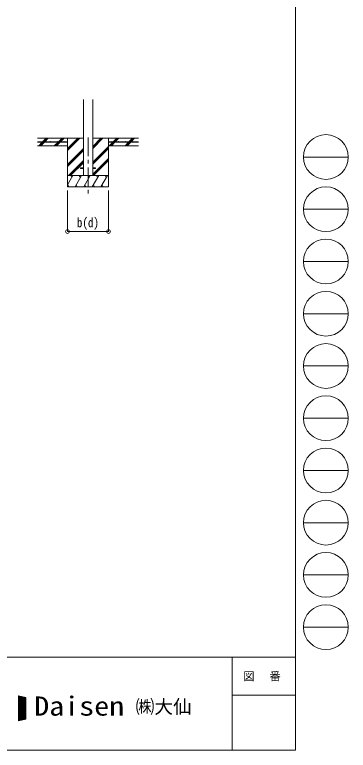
# Model space of a CAD drawing. Units: millimetres at full size, sheet at 1:50; details may follow other scales. Extents: x -14053 to 14053, y -9700 to 9700.
# Drawn here: x 9585 to 14053, y -9700 to 157 of the extents above; entities that cross this region are included whole.
import ezdxf
from ezdxf.enums import TextEntityAlignment as Align

# ---------------------------------------------------------------- set-up
doc = ezdxf.new("R2010")
doc.units = ezdxf.units.MM
doc.header["$LTSCALE"] = 50
doc.header["$PDMODE"] = 32
doc.header["$PDSIZE"] = 50
doc.linetypes.add('CHAIN1', pattern=[8, 5, -1, 1, -1])
doc.layers.add('0-E', color=7, linetype='Continuous', lineweight=9)
doc.layers.add('F-0', color=7, linetype='Continuous', lineweight=9)
doc.styles.add('ＭＳ ゴシック', font='')
doc.styles.get('ＭＳ ゴシック').set_extended_font_data('MS Gothic')

msp = doc.modelspace()

# ---------------------------------------------------------------- linework, layer by layer
at = {"layer": '0-E', "color": 4}
for p, q in [((10504.85, -979.8), (10504.85, -1997.89)), ((10629.85, -979.8), (10629.85, -1997.89)), ((10467.35, -1893.39), (10467.35, -1902.39)), ((10467.35, -1893.39), (10504.85, -1893.39)), ((10467.35, -1902.39), (10504.85, -1902.39)), ((10629.85, -1893.39), (10667.35, -1893.39)), ((10629.85, -1902.39), (10667.35, -1902.39)), ((10667.35, -1893.39), (10667.35, -1902.39))]:
    msp.add_line(p, q, dxfattribs=at)
at = {"layer": '0-E'}
for p, q in [((10504.85, -1497.89), (9892.35, -1497.89)), ((9906.68, -1597.89), (9954.18, -1550.39)), ((9920.83, -1597.89), (9968.33, -1550.39)), ((9934.97, -1597.89), (9982.47, -1550.39)), ((9959.18, -1545.39), (10006.69, -1497.89)), ((9978.18, -1540.53), (10020.83, -1497.89)), ((9987.47, -1545.39), (10034.97, -1497.89)), ((10120.22, -1596.49), (10166.32, -1550.39)), ((10132.96, -1597.89), (10180.46, -1550.39)), ((10147.1, -1597.89), (10194.6, -1550.39)), ((10171.32, -1545.39), (10218.82, -1497.89)), ((10185.46, -1545.39), (10232.96, -1497.89)), ((10199.6, -1545.39), (10247.1, -1497.89)), ((10292.35, -1497.89), (10292.35, -2147.89)), ((10292.35, -1664.77), (10459.23, -1497.89)), ((10292.35, -1650.63), (10445.09, -1497.89)), ((10292.35, -1636.49), (10430.95, -1497.89)), ((10629.85, -1635.64), (10767.6, -1497.89)), ((10629.85, -1621.5), (10753.46, -1497.89)), ((10629.85, -1607.36), (10739.32, -1497.89)), ((10629.85, -1497.89), (11242.35, -1497.89)), ((10842.35, -1497.89), (10842.35, -2147.89)), ((10851.45, -1597.89), (10898.95, -1550.39)), ((10865.59, -1597.89), (10913.09, -1550.39)), ((10879.73, -1597.89), (10927.23, -1550.39)), ((10903.95, -1545.39), (10951.45, -1497.89)), ((10918.09, -1545.39), (10965.59, -1497.89)), ((10932.23, -1545.39), (10979.73, -1497.89)), ((11063.58, -1597.89), (11111.08, -1550.39)), ((11077.72, -1597.89), (11125.22, -1550.39)), ((11091.87, -1597.89), (11139.37, -1550.39)), ((11116.08, -1545.39), (11163.58, -1497.89)), ((11130.22, -1545.39), (11177.72, -1497.89)), ((11144.37, -1545.39), (11191.87, -1497.89)), ((10292.35, -1597.89), (9892.35, -1597.89)), ((10292.35, -1848.62), (10504.85, -1636.12)), ((10292.35, -1862.76), (10504.85, -1650.26)), ((10292.35, -1876.9), (10504.85, -1664.4)), ((10629.85, -1819.49), (10842.35, -1606.99)), ((10629.85, -1833.63), (10842.35, -1621.13)), ((10629.85, -1847.77), (10842.35, -1635.27)), ((10842.35, -1597.89), (11242.35, -1597.89)), ((10629.85, -1981.62), (10842.35, -1769.12)), ((10305.21, -1997.89), (10504.85, -1798.25)), ((10319.35, -1997.89), (10504.85, -1812.39)), ((10333.5, -1997.89), (10504.85, -1826.54)), ((10629.85, -1995.76), (10842.35, -1783.26)), ((10641.86, -1997.89), (10842.35, -1797.4)), ((10842.35, -1997.89), (10292.35, -1997.89)), ((10292.35, -2123.34), (10364.78, -1997.89)), ((10349.78, -2023.87), (10334.78, -1997.89)), ((10393.65, -2147.89), (10480.25, -1997.89)), ((10465.25, -2023.87), (10450.25, -1997.89)), ((10509.12, -2147.89), (10595.72, -1997.89)), ((10580.72, -2023.87), (10565.72, -1997.89)), ((10624.59, -2147.89), (10711.19, -1997.89)), ((10696.19, -2023.87), (10681.19, -1997.89)), ((10740.06, -2147.89), (10826.66, -1997.89)), ((10811.66, -2023.87), (10796.66, -1997.89)), ((10292.35, -2147.89), (10842.35, -2147.89)), ((10293.18, -2121.91), (10308.18, -2147.89)), ((10408.65, -2121.91), (10423.65, -2147.89)), ((10524.12, -2121.91), (10539.12, -2147.89)), ((10639.59, -2121.91), (10654.59, -2147.89)), ((10755.06, -2121.91), (10770.06, -2147.89))]:
    msp.add_line(p, q, dxfattribs=at)
at = {"layer": '0-E', "color": 3}
for p, q in [((10292.35, -1545.39), (9892.35, -1545.39)), ((10292.35, -1550.39), (9892.35, -1550.39)), ((9973.33, -1545.39), (9974.99, -1543.72)), ((10292.35, -1545.39), (10292.35, -1550.39)), ((10842.35, -1545.39), (11242.35, -1545.39)), ((10842.35, -1545.39), (10842.35, -1550.39)), ((10842.35, -1550.39), (11242.35, -1550.39))]:
    msp.add_line(p, q, dxfattribs=at)
at = {"layer": '0-E', "linetype": 'CHAIN1'}
msp.add_line((10567.35, -1488.68), (10567.35, -2247.89), dxfattribs=at)
at = {"layer": '0-E', "color": 6}
for p, q in [((10292.35, -2747.89), (10292.35, -2197.89)), ((10842.35, -2747.89), (10842.35, -2197.89)), ((10292.35, -2747.89), (10842.35, -2747.89))]:
    msp.add_line(p, q, dxfattribs=at)
at = {"layer": '0-E', "color": 3}
for centre in [(9977.35, -1542.89), (10067.35, -1542.89), (10157.35, -1542.89), (10247.35, -1542.89), (10887.35, -1542.89), (10977.35, -1542.89), (11067.35, -1542.89), (11157.35, -1542.89)]:
    msp.add_circle(centre, 2.5, dxfattribs=at)
at = {"layer": '0-E', "color": 6}
for p in [(10292.35, -2747.89), (10842.35, -2747.89)]:
    msp.add_point(p, dxfattribs=at)
at = {"layer": 'F-0', "color": 5, "lineweight": 5}
for p, q in [((13346.57, 9700), (13346.57, -9700)), ((-14053.43, -8450), (13346.57, -8450)), ((12496.57, -8450), (12496.57, -9700)), ((12496.57, -8962.5), (13346.57, -8962.5)), ((-14053.43, -9700), (13346.57, -9700))]:
    msp.add_line(p, q, dxfattribs=at)
at = {"layer": 'F-0', "color": 4}
for p, q in [((13453.43, -1750), (14053.43, -1750)), ((13453.43, -2450), (14053.43, -2450)), ((13453.43, -3150), (14053.43, -3150)), ((13453.43, -3850), (14053.43, -3850)), ((13453.43, -4550), (14053.43, -4550)), ((13453.43, -5250), (14053.43, -5250)), ((13453.43, -5950), (14053.43, -5950)), ((13453.43, -6650), (14053.43, -6650)), ((13453.43, -7350), (14053.43, -7350)), ((13453.43, -8050), (14053.43, -8050))]:
    msp.add_line(p, q, dxfattribs=at)
at = {"layer": 'F-0'}
for p, q in [((9635.24, -8971), (9735.24, -8991.83)), ((9635.24, -8971), (9635.24, -9304.33)), ((9635.24, -8972.37), (9641.83, -8972.37)), ((9635.24, -8977.37), (9665.83, -8977.37)), ((9635.24, -8982.37), (9689.83, -8982.37)), ((9635.24, -8987.37), (9713.83, -8987.37)), ((9635.24, -8992.37), (9735.24, -8992.37)), ((9635.24, -8997.37), (9735.24, -8997.37)), ((9635.24, -9002.37), (9735.24, -9002.37)), ((9635.24, -9007.37), (9735.24, -9007.37)), ((9635.24, -9012.37), (9735.24, -9012.37)), ((9635.24, -9017.37), (9735.24, -9017.37)), ((9635.24, -9022.37), (9735.24, -9022.37)), ((9635.24, -9027.37), (9735.24, -9027.37)), ((9635.24, -9032.37), (9735.24, -9032.37)), ((9635.24, -9037.37), (9735.24, -9037.37)), ((9635.24, -9042.37), (9735.24, -9042.37)), ((9635.24, -9047.37), (9735.24, -9047.37)), ((9635.24, -9052.37), (9735.24, -9052.37)), ((9635.24, -9057.37), (9735.24, -9057.37)), ((9635.24, -9062.37), (9735.24, -9062.37)), ((9635.24, -9067.37), (9735.24, -9067.37)), ((9638.21, -9303.72), (9638.21, -8971.62)), ((9643.21, -9302.68), (9643.21, -8972.66)), ((9648.21, -9301.63), (9648.21, -8973.7)), ((9653.21, -9300.59), (9653.21, -8974.74)), ((9658.21, -9299.55), (9658.21, -8975.78)), ((9663.21, -9298.51), (9663.21, -8976.83)), ((9668.21, -9297.47), (9668.21, -8977.87)), ((9673.21, -9296.43), (9673.21, -8978.91)), ((9678.21, -9295.38), (9678.21, -8979.95)), ((9683.21, -9294.34), (9683.21, -8980.99)), ((9688.21, -9293.3), (9688.21, -8982.03)), ((9693.21, -9292.26), (9693.21, -8983.08)), ((9698.21, -9291.22), (9698.21, -8984.12)), ((9703.21, -9290.18), (9703.21, -8985.16)), ((9708.21, -9289.13), (9708.21, -8986.2)), ((9713.21, -9288.09), (9713.21, -8987.24)), ((9718.21, -9287.05), (9718.21, -8988.28)), ((9723.21, -9286.01), (9723.21, -8989.33)), ((9728.21, -9284.97), (9728.21, -8990.37)), ((9733.21, -9283.93), (9733.21, -8991.41)), ((9735.24, -8991.83), (9735.24, -9283.5)), ((9635.24, -9072.37), (9735.24, -9072.37)), ((9635.24, -9077.37), (9735.24, -9077.37)), ((9635.24, -9082.37), (9735.24, -9082.37)), ((9635.24, -9087.37), (9735.24, -9087.37)), ((9635.24, -9092.37), (9735.24, -9092.37)), ((9635.24, -9097.37), (9735.24, -9097.37)), ((9635.24, -9102.37), (9735.24, -9102.37)), ((9635.24, -9107.37), (9735.24, -9107.37)), ((9635.24, -9112.37), (9735.24, -9112.37)), ((9635.24, -9117.37), (9735.24, -9117.37)), ((9635.24, -9122.37), (9735.24, -9122.37)), ((9635.24, -9127.37), (9735.24, -9127.37)), ((9635.24, -9132.37), (9735.24, -9132.37)), ((9635.24, -9137.37), (9735.24, -9137.37)), ((9635.24, -9142.37), (9735.24, -9142.37)), ((9635.24, -9147.37), (9735.24, -9147.37)), ((9635.24, -9152.37), (9735.24, -9152.37)), ((9635.24, -9157.37), (9735.24, -9157.37)), ((9635.24, -9162.37), (9735.24, -9162.37)), ((9635.24, -9167.37), (9735.24, -9167.37)), ((9635.24, -9172.37), (9735.24, -9172.37)), ((9635.24, -9177.37), (9735.24, -9177.37)), ((9635.24, -9182.37), (9735.24, -9182.37)), ((9635.24, -9187.37), (9735.24, -9187.37)), ((9635.24, -9192.37), (9735.24, -9192.37)), ((9635.24, -9197.37), (9735.24, -9197.37)), ((9635.24, -9202.37), (9735.24, -9202.37)), ((9635.24, -9207.37), (9735.24, -9207.37)), ((9635.24, -9212.37), (9735.24, -9212.37)), ((9635.24, -9217.37), (9735.24, -9217.37)), ((9635.24, -9222.37), (9735.24, -9222.37)), ((9635.24, -9227.37), (9735.24, -9227.37)), ((9635.24, -9232.37), (9735.24, -9232.37)), ((9635.24, -9237.37), (9735.24, -9237.37)), ((9635.24, -9242.37), (9735.24, -9242.37)), ((9635.24, -9247.37), (9735.24, -9247.37)), ((9635.24, -9252.37), (9735.24, -9252.37)), ((9635.24, -9257.37), (9735.24, -9257.37)), ((9635.24, -9262.37), (9735.24, -9262.37)), ((9635.24, -9267.37), (9735.24, -9267.37)), ((9635.24, -9272.37), (9735.24, -9272.37)), ((9635.24, -9277.37), (9735.24, -9277.37)), ((9635.24, -9282.37), (9735.24, -9282.37)), ((9735.24, -9283.5), (9635.24, -9304.33)), ((9635.24, -9287.37), (9716.66, -9287.37)), ((9635.24, -9292.37), (9692.66, -9292.37)), ((9635.24, -9297.37), (9668.66, -9297.37)), ((9635.24, -9302.37), (9644.66, -9302.37))]:
    msp.add_line(p, q, dxfattribs=at)
at = {"layer": 'F-0', "color": 4}
for centre in [(13753.42, -1750), (13753.42, -2450), (13753.42, -3150), (13753.42, -3850), (13753.42, -4550), (13753.42, -5250), (13753.42, -5950), (13753.42, -6650), (13753.42, -7350), (13753.42, -8050)]:
    msp.add_circle(centre, 300, dxfattribs=at)

# ---------------------------------------------------------------- texts
at = {"layer": '0-E', "style": 'ＭＳ ゴシック', "width": 0.85}
msp.add_text('b(d)', height=128.3, dxfattribs=at).set_placement((10417.35, -2730.14), align=Align.BOTTOM_LEFT)
at = {"layer": 'F-0', "style": 'ＭＳ ゴシック', "width": 1.15}
msp.add_text('Daisen', height=256.6, dxfattribs=at).set_placement((9846.68, -9312.67), align=Align.BOTTOM_LEFT)
at = {"layer": 'F-0', "style": 'ＭＳ ゴシック'}
msp.add_text('㈱大仙\u3000', height=183.3, dxfattribs=at).set_placement((11205.68, -9262.67), align=Align.BOTTOM_LEFT)
at = {"layer": 'F-0', "insert": (12646.56, -8775), "char_height": 110, "attachment_point": 7, "style": 'ＭＳ ゴシック'}
msp.add_mtext('\\T1.17;図\u3000番', dxfattribs=at)

doc.saveas('drawing.dxf')
